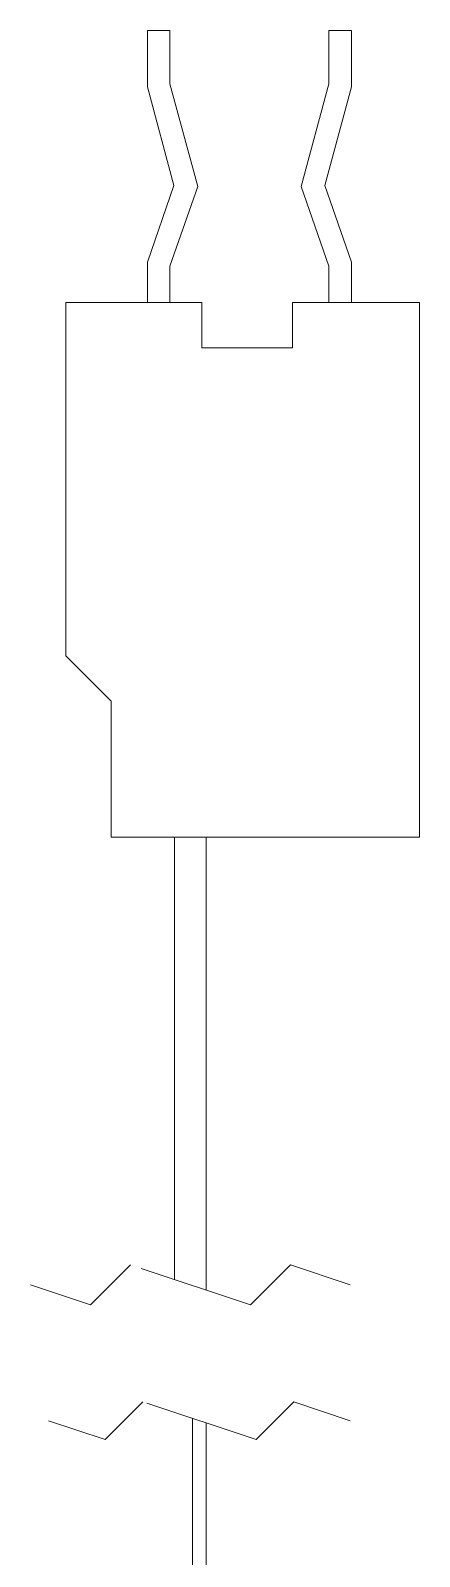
# Paper-space layout '시트4_ENG_with accessory' of a CAD drawing. Header units: inches. Extents: x 0.2 to 16.3, y 0.2 to 11.5.
# Drawn here: x 7.734 to 8.072, y 7.245 to 8.571 of the extents above; entities that cross this region are included whole.
import ezdxf

# ---------------------------------------------------------------- set-up
doc = ezdxf.new("R2010")
doc.units = ezdxf.units.IN
doc.header["$MEASUREMENT"] = 0
doc.linetypes.add('HIDDEN', pattern=[0.075, 0.05, -0.025])

psp = doc.layouts.new('시트4_ENG_with accessory')

# ---------------------------------------------------------------- linework, layer by layer
at = {"color": 7, "linetype": 'Continuous', "lineweight": 18}
for p, q in [((7.8359, 8.571), (7.8359, 8.522)), ((7.8555, 8.571), (7.8359, 8.571)), ((7.8555, 8.5246), (7.8555, 8.571)), ((7.9933, 8.571), (7.9933, 8.5246)), ((8.013, 8.571), (7.9933, 8.571)), ((8.013, 8.522), (8.013, 8.571)), ((7.8555, 8.5246), (7.8796, 8.4356)), ((7.9693, 8.4356), (7.9933, 8.5246)), ((7.859, 8.4363), (7.8359, 8.522)), ((8.013, 8.522), (7.9899, 8.4363)), ((7.8359, 8.3697), (7.859, 8.4363)), ((7.8796, 8.4356), (7.8555, 8.3664)), ((7.9933, 8.3664), (7.9693, 8.4356)), ((7.9899, 8.4363), (8.013, 8.3697)), ((7.8359, 8.3697), (7.8359, 8.3348)), ((7.8555, 8.3348), (7.8555, 8.3664)), ((7.9933, 8.3664), (7.9933, 8.3348)), ((8.013, 8.3348), (8.013, 8.3697)), ((7.765, 8.3348), (7.765, 8.0277)), ((7.8831, 8.3348), (7.765, 8.3348)), ((7.8831, 8.3348), (7.8831, 8.2954)), ((7.9618, 8.2954), (7.9618, 8.3348)), ((8.0721, 8.3348), (7.9618, 8.3348)), ((8.0721, 7.8702), (8.0721, 8.3348)), ((7.8831, 8.2954), (7.9618, 8.2954)), ((7.8044, 7.9884), (7.765, 8.0277)), ((7.8044, 7.8702), (7.8044, 7.9884)), ((7.8044, 7.8702), (8.0721, 7.8702)), ((7.8595, 7.4859), (7.8595, 7.8702)), ((7.887, 7.8702), (7.887, 7.4767)), ((7.8752, 7.3652), (7.8752, 6.1385)), ((7.887, 7.3613), (7.887, 6.1385))]:
    psp.add_line(p, q, dxfattribs=at)
at = {"color": 7, "linetype": 'HIDDEN', "lineweight": 18}
for p, q in [((7.8212, 7.4987), (7.7865, 7.464)), ((7.9253, 7.464), (7.8212, 7.4987)), ((7.96, 7.4987), (7.9253, 7.464)), ((8.012, 7.4813), (7.96, 7.4987)), ((7.7865, 7.464), (7.7345, 7.4813)), ((7.832, 7.3796), (7.7993, 7.3469)), ((7.9302, 7.3469), (7.832, 7.3796)), ((7.963, 7.3796), (7.9302, 7.3469)), ((8.012, 7.3632), (7.963, 7.3796)), ((7.7993, 7.3469), (7.7502, 7.3632))]:
    psp.add_line(p, q, dxfattribs=at)

doc.saveas('drawing.dxf')
